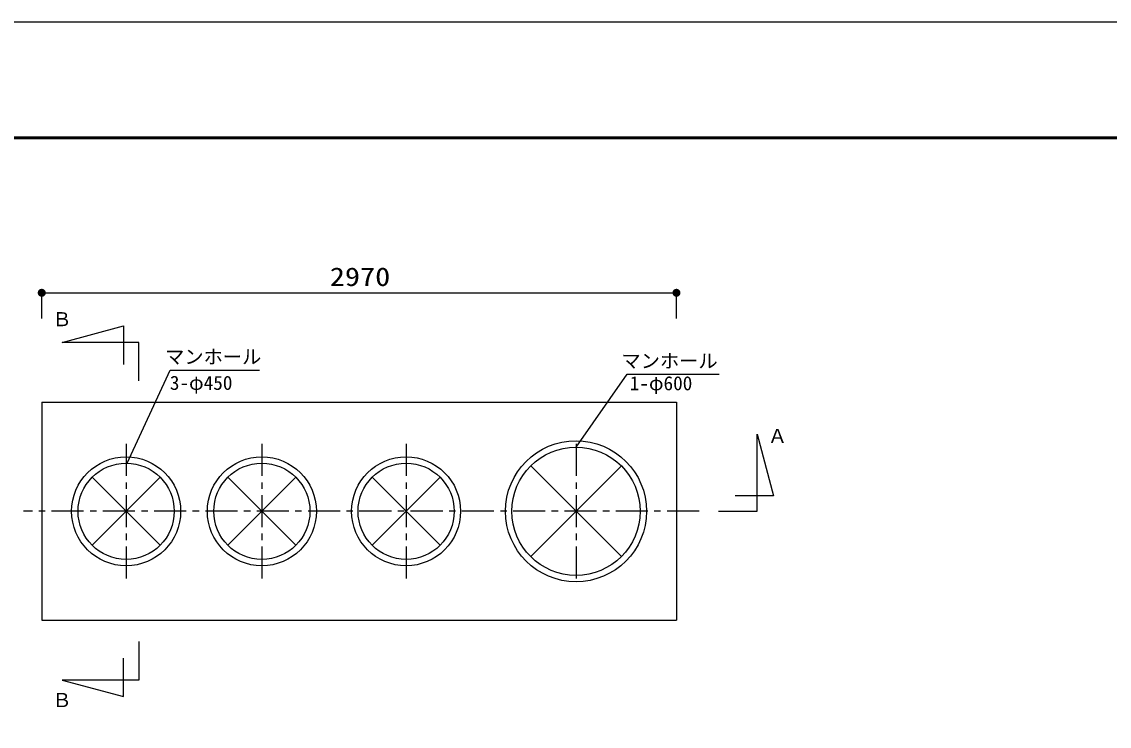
# Model space of a CAD drawing. Units: millimetres, scale not verified. Extents: x -22761 to 8910, y -6308 to 6308.
# Drawn here: x -6000 to -911, y 3012 to 6308 of the extents above; entities that cross this region are included whole.
import ezdxf
from ezdxf.enums import TextEntityAlignment as Align

# ---------------------------------------------------------------- set-up
doc = ezdxf.new("R2010")
doc.units = ezdxf.units.MM
doc.header["$LTSCALE"] = 30
doc.linetypes.add('CHAIN1', pattern=[8, 5, -1, 1, -1])
for name, color, linetype, lineweight in [('0-2_空気管', 3, 'Continuous', 25), ('0-3_機器', 3, 'Continuous', 25), ('0-F_00クル-フ-6寸法', 132, 'Continuous', 25), ('1-2_図面枠', 7, 'Continuous', 25), ('1-3_Axis_waku', 7, 'Continuous', 25)]:
    doc.layers.add(name, color=color, linetype=linetype, lineweight=lineweight)
doc.styles.add('ＭＳ ゴシック', font='')
doc.styles.get('ＭＳ ゴシック').set_extended_font_data('MS Gothic')

msp = doc.modelspace()

# ---------------------------------------------------------------- linework, layer by layer
at = {"layer": '0-2_空気管'}
for p, q in [((-5523.28, 4884.6), (-5523.28, 4704.6)), ((-5451.28, 4627.43), (-5451.28, 4807.43)), ((-3618.46, 3805.4), (-3194.19, 4229.66)), ((-3618.46, 4229.66), (-3194.19, 3805.4)), ((-5670.43, 4176.63), (-5352.22, 3858.43)), ((-5670.42, 3858.43), (-5352.23, 4176.63)), ((-5035.42, 4176.63), (-4717.22, 3858.43)), ((-5035.42, 3858.43), (-4717.22, 4176.63)), ((-4360.42, 4176.63), (-4042.22, 3858.43)), ((-4360.42, 3858.43), (-4042.22, 4176.63)), ((-5451.28, 3407.64), (-5451.28, 3227.64)), ((-5523.28, 3150.47), (-5523.28, 3330.47))]:
    msp.add_line(p, q, dxfattribs=at)
at = {"layer": '0-2_空気管', "color": 4}
for p, q in [((-5507.34, 4242.5), (-5305.69, 4678)), ((-5305.69, 4678), (-4887.19, 4678)), ((-3406.32, 4317.53), (-3166.79, 4658.5)), ((-3166.79, 4658.5), (-2736.85, 4658.5))]:
    msp.add_line(p, q, dxfattribs=at)
at = {"layer": '0-2_空気管', "linetype": 'CHAIN1'}
for p, q in [((-5511.32, 4332.9), (-5511.32, 3699.82)), ((-4876.32, 4332.9), (-4876.32, 3699.82)), ((-4201.32, 4332.9), (-4201.32, 3699.82)), ((-3406.32, 4332.9), (-3406.32, 3699.82)), ((-2830.24, 4017.53), (-5992.22, 4017.53))]:
    msp.add_line(p, q, dxfattribs=at)
at = {"layer": '0-2_空気管'}
for points in [[(-5451.28, 4807.43), (-5811.28, 4807.43), (-5523.28, 4884.6)], [(-2738.89, 4017.66), (-2558.89, 4017.66), (-2558.89, 4377.66), (-2481.72, 4089.66), (-2661.72, 4089.66)], [(-5451.28, 3227.64), (-5811.28, 3227.64), (-5523.28, 3150.47)]]:
    msp.add_lwpolyline(points, dxfattribs=at)
for centre, radius in [((-3406.32, 4017.53), 330), ((-3406.32, 4017.53), 300), ((-5511.32, 4017.53), 255), ((-5511.32, 4017.53), 225), ((-4876.32, 4017.53), 255), ((-4876.32, 4017.53), 225), ((-4201.32, 4017.53), 255), ((-4201.32, 4017.53), 225)]:
    msp.add_circle(centre, radius, dxfattribs=at)
at = {"layer": '0-3_機器', "color": 2}
for p, q in [((-5906.32, 4527.53), (-5906.32, 3507.53)), ((-5906.32, 3507.53), (-2936.3, 3507.53))]:
    msp.add_line(p, q, dxfattribs=at)
msp.add_lwpolyline([(-5906.32, 4527.53), (-2936.3, 4527.53), (-2936.3, 3507.53)], dxfattribs=at)
at = {"layer": '0-F_00クル-フ-6寸法', "color": 4}
for p, q in [((-5906.32, 4919.53), (-5906.32, 5039.53)), ((-5906.32, 5039.53), (-2936.3, 5039.53)), ((-2936.3, 4919.53), (-2936.3, 5039.53))]:
    msp.add_line(p, q, dxfattribs=at)
at = {"layer": '0-F_00クル-フ-6寸法'}
for points in [[(-5906.32, 5039.53), (-5925.07, 5039.53), (-5924.92, 5041.88)], [(-5906.32, 5039.53), (-5924.92, 5037.18), (-5925.07, 5039.53)], [(-5906.32, 5039.53), (-5924.92, 5041.88), (-5924.48, 5044.19)], [(-5906.32, 5039.53), (-5924.48, 5034.87), (-5924.92, 5037.18)], [(-5906.32, 5039.53), (-5924.48, 5044.19), (-5923.76, 5046.43)], [(-5906.32, 5039.53), (-5923.76, 5032.63), (-5924.48, 5034.87)], [(-5906.32, 5039.53), (-5923.76, 5046.43), (-5922.75, 5048.56)], [(-5906.32, 5039.53), (-5922.75, 5030.5), (-5923.76, 5032.63)], [(-5906.32, 5039.53), (-5922.75, 5048.56), (-5921.49, 5050.55)], [(-5906.32, 5039.53), (-5921.49, 5028.51), (-5922.75, 5030.5)], [(-5906.32, 5039.53), (-5921.49, 5050.55), (-5919.99, 5052.37)], [(-5906.32, 5039.53), (-5919.99, 5026.69), (-5921.49, 5028.51)], [(-5906.32, 5039.53), (-5919.99, 5052.37), (-5918.27, 5053.98)], [(-5906.32, 5039.53), (-5918.27, 5025.08), (-5919.99, 5026.69)], [(-5906.32, 5039.53), (-5918.27, 5053.98), (-5916.37, 5055.36)], [(-5906.32, 5039.53), (-5916.37, 5023.7), (-5918.27, 5025.08)], [(-5906.32, 5039.53), (-5916.37, 5055.36), (-5914.31, 5056.5)], [(-5906.32, 5039.53), (-5914.31, 5022.56), (-5916.37, 5023.7)], [(-5906.32, 5039.53), (-5914.31, 5056.5), (-5912.12, 5057.36)], [(-5906.32, 5039.53), (-5912.12, 5021.7), (-5914.31, 5022.56)], [(-5906.32, 5039.53), (-5912.12, 5057.36), (-5909.84, 5057.95)], [(-5906.32, 5039.53), (-5909.84, 5021.11), (-5912.12, 5021.7)], [(-5906.32, 5039.53), (-5909.84, 5057.95), (-5907.5, 5058.24)], [(-5906.32, 5039.53), (-5907.5, 5020.82), (-5909.84, 5021.11)], [(-5906.32, 5039.53), (-5907.5, 5058.24), (-5905.15, 5058.24)], [(-5906.32, 5039.53), (-5905.15, 5020.82), (-5907.5, 5020.82)], [(-5906.32, 5039.53), (-5905.15, 5058.24), (-5902.81, 5057.95)], [(-5906.32, 5039.53), (-5902.81, 5057.95), (-5900.53, 5057.36)], [(-5906.32, 5039.53), (-5900.53, 5057.36), (-5898.34, 5056.5)], [(-5906.32, 5039.53), (-5898.34, 5056.5), (-5896.28, 5055.36)], [(-5906.32, 5039.53), (-5896.28, 5055.36), (-5894.37, 5053.98)], [(-5906.32, 5039.53), (-5894.37, 5053.98), (-5892.65, 5052.37)], [(-5906.32, 5039.53), (-5892.65, 5052.37), (-5891.15, 5050.55)], [(-5906.32, 5039.53), (-5891.15, 5050.55), (-5889.89, 5048.56)], [(-5906.32, 5039.53), (-5889.89, 5048.56), (-5888.89, 5046.43)], [(-5906.32, 5039.53), (-5888.89, 5046.43), (-5888.16, 5044.19)], [(-5906.32, 5039.53), (-5888.16, 5044.19), (-5887.72, 5041.88)], [(-5906.32, 5039.53), (-5887.72, 5041.88), (-5887.57, 5039.53)], [(-5906.32, 5039.53), (-5902.81, 5021.11), (-5905.15, 5020.82)], [(-5906.32, 5039.53), (-5900.53, 5021.7), (-5902.81, 5021.11)], [(-5906.32, 5039.53), (-5898.34, 5022.56), (-5900.53, 5021.7)], [(-5906.32, 5039.53), (-5896.28, 5023.7), (-5898.34, 5022.56)], [(-5906.32, 5039.53), (-5894.37, 5025.08), (-5896.28, 5023.7)], [(-5906.32, 5039.53), (-5892.65, 5026.69), (-5894.37, 5025.08)], [(-5906.32, 5039.53), (-5891.15, 5028.51), (-5892.65, 5026.69)], [(-5906.32, 5039.53), (-5889.89, 5030.5), (-5891.15, 5028.51)], [(-5906.32, 5039.53), (-5888.89, 5032.63), (-5889.89, 5030.5)], [(-5906.32, 5039.53), (-5888.16, 5034.87), (-5888.89, 5032.63)], [(-5906.32, 5039.53), (-5887.72, 5037.18), (-5888.16, 5034.87)], [(-5906.32, 5039.53), (-5887.57, 5039.53), (-5887.72, 5037.18)], [(-2936.3, 5039.53), (-2955.05, 5039.53), (-2954.9, 5041.88)], [(-2936.3, 5039.53), (-2954.9, 5037.18), (-2955.05, 5039.53)], [(-2936.3, 5039.53), (-2954.9, 5041.88), (-2954.46, 5044.19)], [(-2936.3, 5039.53), (-2954.46, 5034.87), (-2954.9, 5037.18)], [(-2936.3, 5039.53), (-2954.46, 5044.19), (-2953.73, 5046.43)], [(-2936.3, 5039.53), (-2953.73, 5032.63), (-2954.46, 5034.87)], [(-2936.3, 5039.53), (-2953.73, 5046.43), (-2952.73, 5048.56)], [(-2936.3, 5039.53), (-2952.73, 5030.5), (-2953.73, 5032.63)], [(-2936.3, 5039.53), (-2952.73, 5048.56), (-2951.47, 5050.55)], [(-2936.3, 5039.53), (-2951.47, 5028.51), (-2952.73, 5030.5)], [(-2936.3, 5039.53), (-2951.47, 5050.55), (-2949.97, 5052.37)], [(-2936.3, 5039.53), (-2949.97, 5026.69), (-2951.47, 5028.51)], [(-2936.3, 5039.53), (-2949.97, 5052.37), (-2948.25, 5053.98)], [(-2936.3, 5039.53), (-2948.25, 5025.08), (-2949.97, 5026.69)], [(-2936.3, 5039.53), (-2948.25, 5053.98), (-2946.35, 5055.36)], [(-2936.3, 5039.53), (-2946.35, 5023.7), (-2948.25, 5025.08)], [(-2936.3, 5039.53), (-2946.35, 5055.36), (-2944.28, 5056.5)], [(-2936.3, 5039.53), (-2944.28, 5022.56), (-2946.35, 5023.7)], [(-2936.3, 5039.53), (-2944.28, 5056.5), (-2942.1, 5057.36)], [(-2936.3, 5039.53), (-2942.1, 5021.7), (-2944.28, 5022.56)], [(-2936.3, 5039.53), (-2942.1, 5057.36), (-2939.82, 5057.95)], [(-2936.3, 5039.53), (-2939.82, 5021.11), (-2942.1, 5021.7)], [(-2936.3, 5039.53), (-2939.82, 5057.95), (-2937.48, 5058.24)], [(-2936.3, 5039.53), (-2937.48, 5020.82), (-2939.82, 5021.11)], [(-2936.3, 5039.53), (-2937.48, 5058.24), (-2935.12, 5058.24)], [(-2936.3, 5039.53), (-2935.12, 5020.82), (-2937.48, 5020.82)], [(-2936.3, 5039.53), (-2935.12, 5058.24), (-2932.79, 5057.95)], [(-2936.3, 5039.53), (-2932.79, 5057.95), (-2930.51, 5057.36)], [(-2936.3, 5039.53), (-2930.51, 5057.36), (-2928.32, 5056.5)], [(-2936.3, 5039.53), (-2928.32, 5056.5), (-2926.25, 5055.36)], [(-2936.3, 5039.53), (-2926.25, 5055.36), (-2924.35, 5053.98)], [(-2936.3, 5039.53), (-2924.35, 5053.98), (-2922.63, 5052.37)], [(-2936.3, 5039.53), (-2922.63, 5052.37), (-2921.13, 5050.55)], [(-2936.3, 5039.53), (-2921.13, 5050.55), (-2919.87, 5048.56)], [(-2936.3, 5039.53), (-2919.87, 5048.56), (-2918.87, 5046.43)], [(-2936.3, 5039.53), (-2918.87, 5046.43), (-2918.14, 5044.19)], [(-2936.3, 5039.53), (-2918.14, 5044.19), (-2917.7, 5041.88)], [(-2936.3, 5039.53), (-2917.7, 5041.88), (-2917.55, 5039.53)], [(-2936.3, 5039.53), (-2932.79, 5021.11), (-2935.12, 5020.82)], [(-2936.3, 5039.53), (-2930.51, 5021.7), (-2932.79, 5021.11)], [(-2936.3, 5039.53), (-2928.32, 5022.56), (-2930.51, 5021.7)], [(-2936.3, 5039.53), (-2926.25, 5023.7), (-2928.32, 5022.56)], [(-2936.3, 5039.53), (-2924.35, 5025.08), (-2926.25, 5023.7)], [(-2936.3, 5039.53), (-2922.63, 5026.69), (-2924.35, 5025.08)], [(-2936.3, 5039.53), (-2921.13, 5028.51), (-2922.63, 5026.69)], [(-2936.3, 5039.53), (-2919.87, 5030.5), (-2921.13, 5028.51)], [(-2936.3, 5039.53), (-2918.87, 5032.63), (-2919.87, 5030.5)], [(-2936.3, 5039.53), (-2918.14, 5034.87), (-2918.87, 5032.63)], [(-2936.3, 5039.53), (-2917.7, 5037.18), (-2918.14, 5034.87)], [(-2936.3, 5039.53), (-2917.55, 5039.53), (-2917.7, 5037.18)]]:
    msp.add_solid(points, dxfattribs=at)
at = {"layer": '1-2_図面枠'}
msp.add_lwpolyline([(-8910, -6307.5), (-8910, 6307.5), (8910, 6307.5), (8910, -6307.5)], close=True, dxfattribs=at)
at = {"layer": '1-3_Axis_waku'}
for p, q in [((-7778.4, 5769.9), (8408.4, 5769.9)), ((-7777.8, 5769.3), (8407.8, 5769.3)), ((-7777.2, 5768.7), (8407.2, 5768.7)), ((-7776.6, 5768.1), (8406.6, 5768.1)), ((-7776, 5767.5), (8406, 5767.5)), ((-7775.4, 5766.9), (8405.4, 5766.9)), ((-7774.8, 5766.3), (8404.8, 5766.3)), ((-7774.2, 5765.7), (8404.2, 5765.7)), ((-7773.6, 5765.1), (8403.6, 5765.1)), ((-7773, 5764.5), (8403, 5764.5)), ((-7772.4, 5763.9), (8402.4, 5763.9)), ((-7771.8, 5763.3), (8401.8, 5763.3)), ((-7771.2, 5762.7), (8401.2, 5762.7)), ((-7770.6, 5762.1), (8400.6, 5762.1)), ((-7770, 5761.5), (8400, 5761.5))]:
    msp.add_line(p, q, dxfattribs=at)

# ---------------------------------------------------------------- texts
at = {"layer": '0-2_空気管', "color": 4, "style": 'ＭＳ ゴシック'}
for s, p in [('Ｂ', (-5856.55, 4863.28)), ('マンホール', (-5328.89, 4687.72)), ('マンホール', (-3193.46, 4668.21)), ('3-φ450', (-5306.73, 4565.66)), ('1-φ600', (-3154.75, 4563.76)), ('Ａ', (-2508.56, 4317.22)), ('Ｂ', (-5856.55, 3081.79))]:
    msp.add_text(s, height=65.98, dxfattribs=at).set_placement(p, align=Align.BOTTOM_LEFT)
at = {"layer": '0-F_00クル-フ-6寸法', "color": 3, "style": 'ＭＳ ゴシック', "width": 1.2}
msp.add_text('2970', height=86.66, dxfattribs=at).set_placement((-4558.45, 5045.38), align=Align.BOTTOM_LEFT)

doc.saveas('drawing.dxf')
